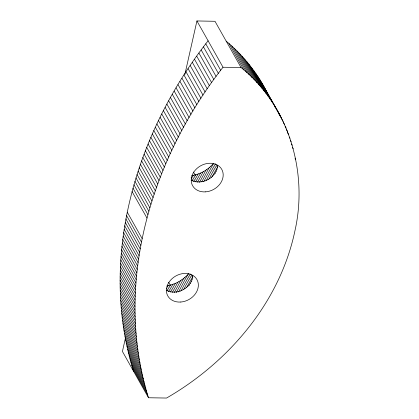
<?xml version="1.0" encoding="UTF-8"?>
<svg xmlns="http://www.w3.org/2000/svg" width="419" height="419" viewBox="0 0 419 419"><rect width="100%" height="100%" fill="white"/><g stroke="black" fill="none" stroke-linecap="round" stroke-linejoin="round"><path stroke-width="0.63" d="M133.603 371.307C98.009 257.575 136.311 132.2 208.102 40.79M148.504 397.757C112.915 284.024 151.212 158.649 223.008 67.239L241.051 67.527C288.644 105.756 308.29 171.827 294.971 230.649C280.002 302.115 228.853 362.095 166.547 398.05L148.504 397.757L122.427 351.468L125.438 338.086M184.863 74.472L196.925 20.95L214.994 21.29L241.051 67.527M195.427 181.846L191.897 175.577C200.188 174.304 207.96 169.936 213.365 163.52L216.895 169.789M170.596 292.017L167.061 285.748C175.352 284.48 183.129 280.112 188.529 273.691L192.064 279.96M226.171 41.125C242.758 54.936 256.622 72.047 266.411 91.3M261.477 82.349L279.897 115.031M259.597 79.27L281.563 118.231M257.648 76.237L272.523 102.639M274.607 106.306L275.241 107.426M277.137 110.799L277.771 111.92M278.405 113.046L280.306 116.419M280.94 117.54L283.155 121.473M283.401 122.5L284.669 124.747M255.627 73.246L270.501 99.649M253.537 70.298L268.411 96.7M285.161 126.376L286.109 128.062M251.379 67.396L266.254 93.798M286.528 129.722L287.476 131.409M249.148 64.542L264.028 90.944M287.502 132.545L288.77 134.792M246.854 61.74L261.734 88.137M289.351 137.081L289.985 138.207M244.492 58.979L259.371 85.382M290.487 140.527L291.121 141.653M242.067 56.272L256.941 82.674M291.551 144.005L292.184 145.131M239.574 53.616L254.453 80.019M292.535 147.514L293.169 148.635M237.018 51.013L251.898 77.415M234.399 48.457L249.279 74.86M295.028 158.193L295.662 159.32M231.717 45.959L246.597 72.361M228.978 43.518L243.853 69.915M196.925 20.95L223.008 67.239M205.771 43.833L220.672 70.282M203.461 46.897L218.367 73.346M201.183 49.971L216.089 76.42M198.931 53.056L213.837 79.51M196.71 56.162L211.611 82.611M194.516 59.273L209.421 85.722M192.352 62.4L207.253 88.854M190.216 65.542L205.116 91.991M188.105 68.695L203.011 95.144M186.031 71.859L200.931 98.313M183.983 75.038L198.884 101.487M181.961 78.227L196.867 104.677M179.976 81.427L194.877 107.877M178.017 84.638L192.918 111.087M176.085 87.859L190.991 114.308M215.413 163.855L217.66 167.846M174.189 91.091L189.095 117.54M212.192 164.84L216.047 171.68M172.319 94.333L187.225 120.782M210.946 166.113L215.125 173.524M170.486 97.585L185.387 124.034M209.626 167.322L213.8 174.733M208.238 168.469L212.732 176.451M168.679 100.848L183.585 127.297M206.787 169.548L211.281 177.53M205.273 170.554L209.772 178.536M166.903 104.116L181.809 130.571M203.713 171.481L208.212 179.463A16.708 13.481 -29.4 0 0 217.608 165.264M202.11 172.335L206.604 180.311M165.159 107.4L180.065 133.85M200.465 173.099L204.964 181.076M163.447 110.689L178.353 137.139M198.789 173.775L203.283 181.757M197.087 174.367L201.261 181.778M161.765 113.989L176.671 140.438M195.364 174.864L199.544 182.275M193.478 172.057L195.39 175.446M193.63 175.268L197.485 182.108M160.116 117.294L175.022 143.743M191.122 177.499L193.369 181.49M158.497 120.609L173.403 147.059M156.91 123.93L171.816 150.379M155.355 127.261L170.261 153.71M153.836 130.597L168.737 157.046M152.343 133.939L167.249 160.388M150.887 137.291L165.793 163.74M149.463 140.648L164.363 167.097M148.069 144.01L162.975 170.46M146.708 147.378L161.614 173.827M145.383 150.751L160.283 177.206M144.089 154.134L158.99 180.584M142.827 157.518L157.733 183.967M141.596 160.906L156.502 187.356M140.402 164.3L155.308 190.75M139.244 167.694L154.145 194.149M138.113 171.099L153.019 197.548M137.018 174.503L151.924 200.952M190.577 274.026L192.829 278.017M135.96 177.913L150.861 204.362M134.928 181.322L149.834 207.772M187.361 275.016L191.216 281.856M186.115 276.283L190.289 283.694M133.939 184.737L148.839 211.186M184.795 277.493L189.288 285.475M132.98 188.152L147.881 214.601M183.402 278.64L187.901 286.622M181.951 279.719L186.45 287.701M132.053 191.567L146.959 218.021M180.442 280.725L184.936 288.707M178.882 281.657L183.375 289.639M177.274 282.506L181.773 290.487M175.629 283.27L180.128 291.252M173.953 283.951L178.452 291.928M172.251 284.538L176.75 292.52M170.533 285.035L174.707 292.446M168.684 282.296L170.276 285.13M168.799 285.439L172.654 292.279M127.219 212.103L142.12 238.558M126.533 215.528L141.433 241.978M166.61 288.241L168.538 291.661M125.878 218.954L140.784 245.403M125.265 222.379L140.166 248.828M124.679 225.799L139.585 252.248M124.134 229.224L139.04 255.674M123.621 232.645L138.527 259.094M123.144 236.065L138.045 262.514M122.699 239.479L137.605 265.929M122.29 242.894L137.196 269.344M121.919 246.304L136.824 272.759M121.578 249.714L136.484 276.168M121.274 253.123L136.18 279.573M121.007 256.522L135.913 282.977M120.772 259.921L135.677 286.376M120.572 263.321L135.478 289.77M120.41 266.709L135.316 293.159M120.284 270.098L135.185 296.547M120.19 273.481L135.091 299.931M120.133 276.854L135.033 303.304M120.106 280.227L135.012 306.677M120.117 283.595L135.023 310.044M120.164 286.952L135.07 313.402M120.248 290.304L135.148 316.754M120.363 293.651L135.269 320.1M120.515 296.992L135.416 323.442M120.698 300.323L135.604 326.778M120.923 303.649L135.824 330.104M121.18 306.97L136.081 333.419M121.468 310.28L136.374 336.729M121.798 313.58L136.699 340.034M122.159 316.874L137.06 343.323M122.552 320.158L137.458 346.613M122.987 323.437L137.888 349.886M123.453 326.705L138.354 353.154M123.951 329.957L138.857 356.412M124.49 333.205L139.391 359.659M125.056 336.441L139.962 362.896M125.663 339.673L140.569 366.122M126.302 342.889L141.208 369.338M126.978 346.089L141.879 372.543M127.685 349.284L142.586 375.733M128.429 352.468L143.329 378.917M129.204 355.637L144.11 382.086M130.016 358.795L144.922 385.25M130.859 361.943L145.765 388.392M131.739 365.075L146.645 391.529M132.655 368.196L147.556 394.651M266.688 91.829L268.275 95.071M192.771 275.44A16.708 13.481 -29.4 0 1 183.381 289.592A16.708 13.481 -29.4 0 1 166.411 290.241M208.212 179.421A16.708 13.481 -29.4 0 1 191.247 180.07M180.799 302.026A16.708 13.481 -29.4 0 0 196.94 279.573A16.708 13.481 -29.4 0 0 169.381 281.657A16.708 13.481 -29.4 0 0 180.799 302.026M205.635 191.855A16.708 13.481 -29.4 0 0 221.777 169.402A16.708 13.481 -29.4 0 0 194.217 171.486A16.708 13.481 -29.4 0 0 205.635 191.855"/></g></svg>
